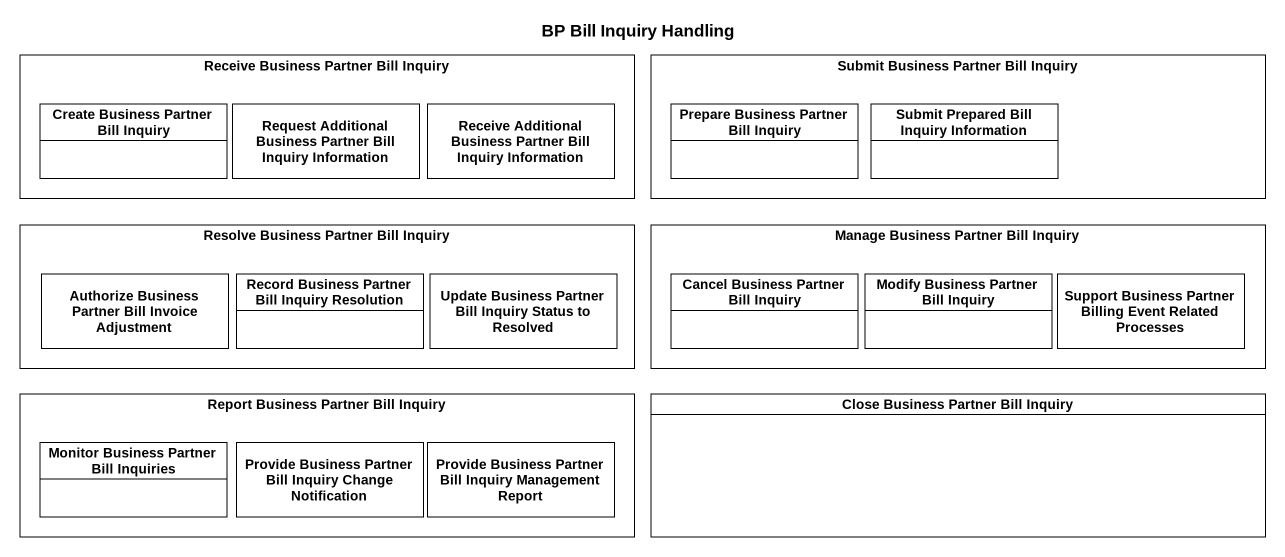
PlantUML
@startuml
title BP Bill Inquiry Handling
hide circle
hide empty members
rectangle "Receive Business Partner Bill Inquiry" as Receive_Business_Partner {
  class "Create Business Partner Bill Inquiry" as Create_Business_Partner #FFFFFF
  class "Request Additional Business Partner Bill Inquiry Information" as Request_Additional_Business #FFFFFF
  class "Receive Additional Business Partner Bill Inquiry Information" as Receive_Additional_Business #FFFFFF
}
rectangle "Submit Business Partner Bill Inquiry" as Submit_Business_Partner {
  class "Prepare Business Partner Bill Inquiry" as Prepare_Business_Partner #FFFFFF
  class "Submit Prepared Bill Inquiry Information" as Submit_Prepared_Bill #FFFFFF
}
rectangle "Resolve Business Partner Bill Inquiry" as Resolve_Business_Partner {
  class "Authorize Business Partner Bill Invoice Adjustment" as Authorize_Business_Partner #FFFFFF
  class "Record Business Partner Bill Inquiry Resolution" as Record_Business_Partner #FFFFFF
  class "Update Business Partner Bill Inquiry Status to Resolved" as Update_Business_Partner #FFFFFF
}
rectangle "Manage Business Partner Bill Inquiry" as Manage_Business_Partner {
  class "Cancel Business Partner Bill Inquiry" as Cancel_Business_Partner #FFFFFF
  class "Modify Business Partner Bill Inquiry" as Modify_Business_Partner #FFFFFF
  class "Support Business Partner Billing Event Related Processes" as Support_Business_Partner #FFFFFF
}
rectangle "Report Business Partner Bill Inquiry" as Report_Business_Partner {
  class "Monitor Business Partner Bill Inquiries" as Monitor_Business_Partner #FFFFFF
  class "Provide Business Partner Bill Inquiry Change Notification" as Provide_Business_Partner #FFFFFF
  class "Provide Business Partner Bill Inquiry Management Report" as Provide_Business_Partner_2 #FFFFFF
}
class "Close Business Partner Bill Inquiry" as Close_Business_Partner_Bill
@enduml
